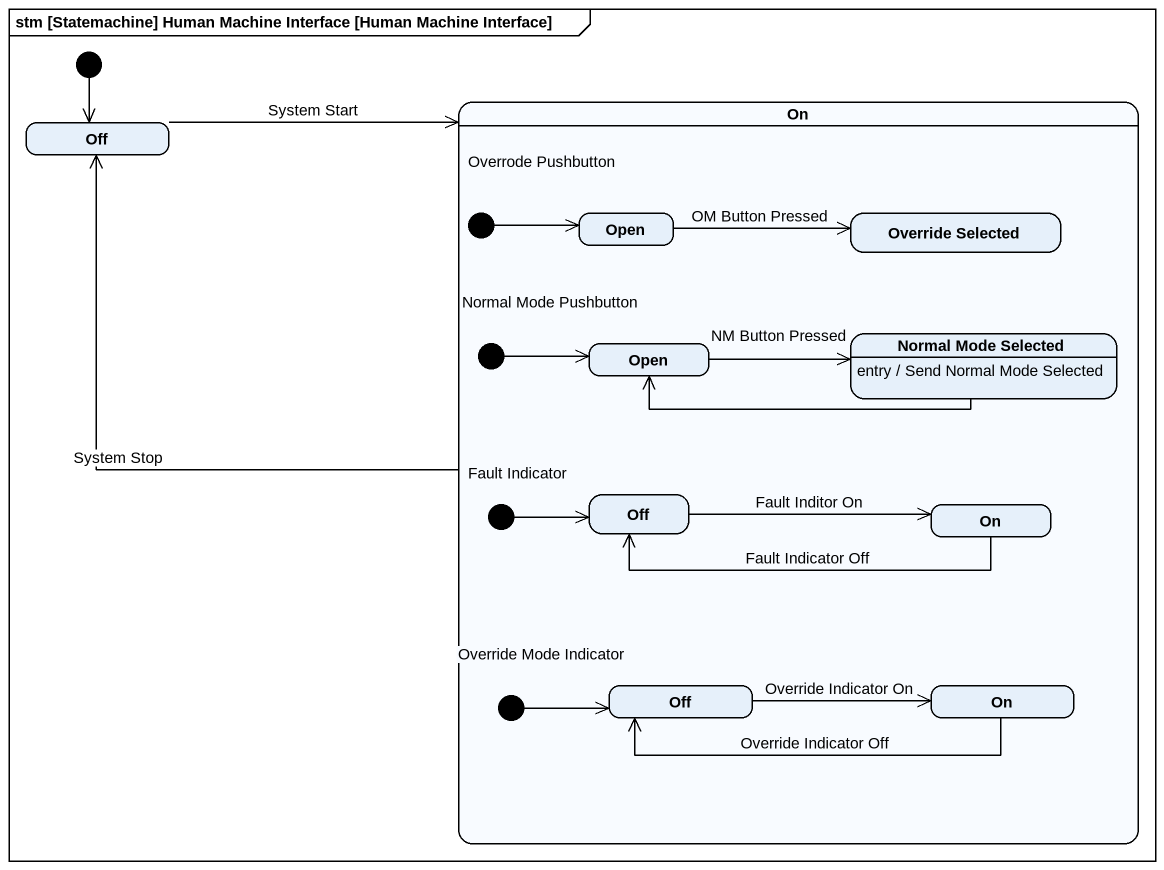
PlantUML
@startuml
mainframe stm [Statemachine] Human Machine Interface [Human Machine Interface]
hide empty description
state Off
state "On" as On_ {
  state "Overrode Pushbutton" as Overrode_Pushbutton <<start>>
  state Open
  state "Override Selected" as Override_Selected
  state "Normal Mode Selected" as Normal_Mode_Selected
  Normal_Mode_Selected : entry / Send Normal Mode Selected
  state "Normal Mode Pushbutton" as Normal_Mode_Pushbutton <<start>>
  state "Open" as Open_2
  state "Fault Indicator" as Fault_Indicator <<start>>
  state "Off" as Off_2
  state "On" as On__2
  state "Override Mode Indicator" as Override_Mode_Indicator <<start>>
  state "Off" as Off_3
  state "On" as On__3
}
[*] --> Off
Off -right-> On_ : System Start
On_ -left-> Off : System Stop
Overrode_Pushbutton -right-> Open
Open -right-> Override_Selected : OM Button Pressed
Normal_Mode_Selected -left-> Open_2
Normal_Mode_Pushbutton -right-> Open_2
Open_2 -right-> Normal_Mode_Selected : NM Button Pressed
Fault_Indicator -right-> Off_2
Off_2 -right-> On__2 : Fault Inditor On
On__2 -left-> Off_2 : Fault Indicator Off
Override_Mode_Indicator -right-> Off_3
Off_3 -right-> On__3 : Override Indicator On
On__3 -left-> Off_3 : Override Indicator Off
@enduml
